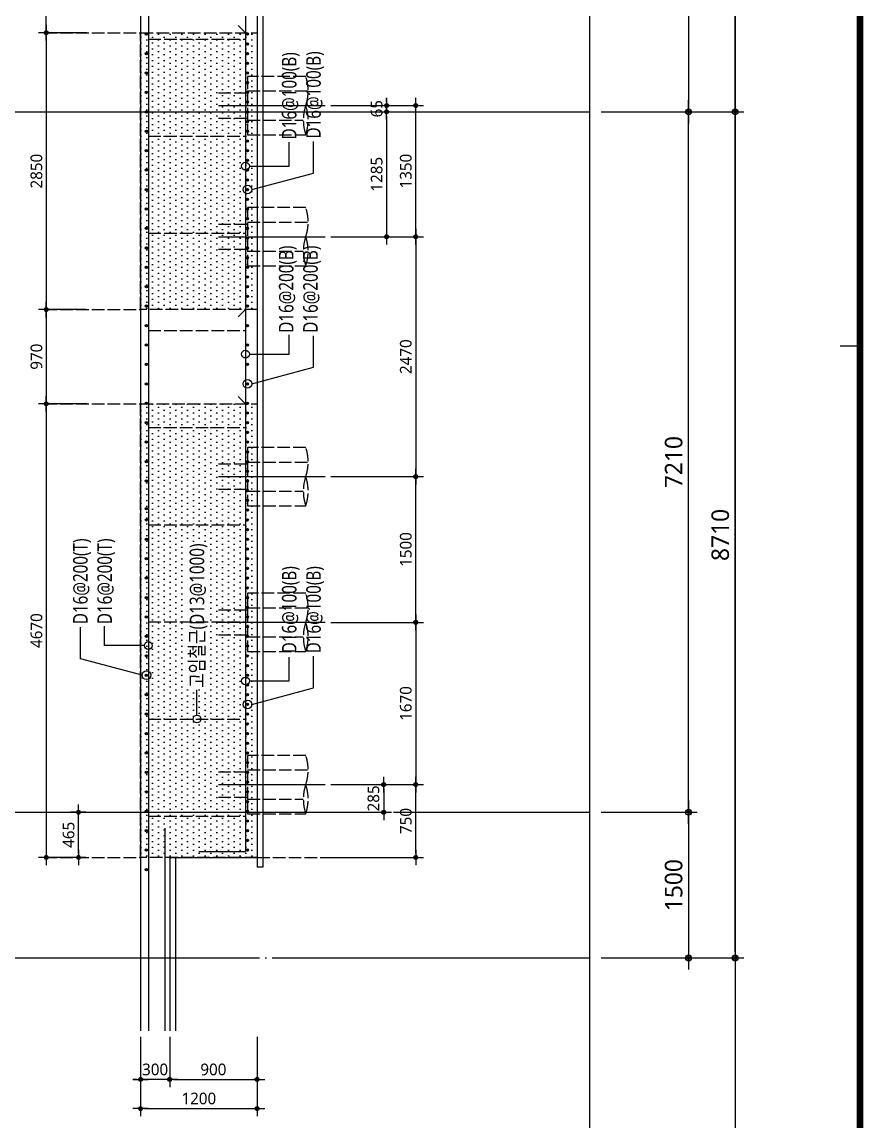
# Model space of a CAD drawing. Header units: millimetres. Extents: x 262481 to 2519995, y -394348 to 364571.
# Drawn here: x 524539 to 533159, y -78800 to -67477 of the extents above; entities that cross this region are included whole.
import ezdxf
from ezdxf.enums import TextEntityAlignment as Align
from ezdxf.xclip import XClip

# ---------------------------------------------------------------- set-up
doc = ezdxf.new("R2010")
doc.units = ezdxf.units.MM
doc.header["$LTSCALE"] = 65
doc.header["$XCLIPFRAME"] = 0
for name, pattern in [('CEN', [62, 60, -1, 0, -1]), ('HID', [2.5, 2, -0.5]), ('XS-기초$0$CEN', [62, 60, -1, 0, -1]), ('XS-기초$0$HID', [2.3, 1.5, -0.8])]:
    doc.linetypes.add(name, pattern=pattern)
doc.layers.get('Defpoints').update_dxf_attribs({"color": 145})
for name, color, linetype in [('BAR', 2, 'Continuous'), ('BAR1', 3, 'Continuous'), ('BARR', 1, 'Continuous'), ('CEN', 1, 'CEN'), ('DIM', 7, 'Continuous'), ('DOT', 3, 'Continuous'), ('FORM_고양장항A-1BL-S-성능$0$FORM', 7, 'Continuous'), ('LEADER', 7, 'Continuous'), ('PI', 4, 'HID'), ('T', 1, 'Continuous'), ('W1', 11, 'Continuous'), ('XS-기초$0$252', 252, 'Continuous'), ('XS-기초$0$CEN', 1, 'XS-기초$0$CEN'), ('XS-기초$0$WALL', 11, 'Continuous'), ('XS-기초$0$기초연단', 3, 'Continuous'), ('XS-기초$0$보강구간', 6, 'XS-기초$0$HID'), ('고임철근', 4, 'HID'), ('버림', 8, 'Continuous'), ('보강구간', 6, 'HID')]:
    doc.layers.add(name, color=color, linetype=linetype)
doc.layers.add('DEFPOINT', color=144, linetype='Continuous', plot=False)
doc.layers.add('FORM_고양장항A-1BL-S-성능$0$DEFPOINT', color=144, linetype='Continuous', plot=False)
doc.layers.add('TEXT', color=3, linetype='Continuous', lineweight=9)
doc.styles.add('맑은고딕', font='malgun.ttf')
doc.dimstyles.new('DIM_40', dxfattribs={"dimscale": 40, "dimtxt": 3, "dimasz": 1, "dimexe": 2, "dimexo": 1.5, "dimgap": 1, "dimtad": 1, "dimdec": 0, "dimzin": 0, "dimdsep": 46, "dimtxsty": '맑은고딕', "dimblk1": 'DIMDOT', "dimblk2": 'DIMDOT', "dimsah": 1, "dimcen": 0.09, "dimdle": 2, "dimclrd": 7, "dimclre": 7, "dimclrt": 6, "dimadec": 0, "dimazin": 0, "dimtfac": 1, "dimtdec": 0, "dimtix": 1, "dimtmove": 2, "dimatfit": 3, "dimldrblk": 'DIMDOT', "dimfxl": 0, "dimtolj": 1, "dimtzin": 0, "dimarcsym": 0})
doc.dimstyles.new('DIM_60', dxfattribs={"dimscale": 60, "dimtxt": 3, "dimasz": 1, "dimexe": 1.5, "dimexo": 2, "dimgap": 1, "dimtad": 1, "dimdec": 0, "dimzin": 0, "dimdsep": 46, "dimtxsty": '맑은고딕', "dimblk1": 'DIMDOT', "dimblk2": 'DIMDOT', "dimsah": 1, "dimcen": 0.09, "dimdle": 2, "dimclrd": 7, "dimclre": 7, "dimclrt": 3, "dimadec": 0, "dimazin": 0, "dimtfac": 1, "dimtdec": 0, "dimtix": 1, "dimtmove": 2, "dimatfit": 3, "dimldrblk": 'DIMDOT', "dimfxl": 0, "dimtolj": 1, "dimtzin": 0, "dimarcsym": 0})
pattern_1 = [(270, (235484.29, -302471.65), (60, -30), [0, -60])]

# ---------------------------------------------------------------- blocks, each defined once
blk = doc.blocks.new('XS-기초$0$A$C762E058C')
at = {"layer": 'XS-기초$0$252'}
h = blk.add_hatch(color=256, dxfattribs=at)
h.dxf.hatch_style = 1
h.paths.add_polyline_path([(93400, -71500), (92600, -71500), (92600, -72000), (93400, -72000)])
h.paths.add_polyline_path([(85300, -71500), (84500, -71500), (84500, -72000), (85300, -72000)])
h.paths.add_polyline_path([(93400, -63400), (92600, -63400), (92600, -63900), (93400, -63900)])
h.paths.add_polyline_path([(85300, -63400), (84500, -63400), (84500, -63900), (85300, -63900)])
h.paths.add_polyline_path([(93400, -55300), (92600, -55300), (92600, -55800), (93400, -55800)])
h.paths.add_polyline_path([(85300, -55300), (84500, -55300), (84500, -55800), (85300, -55800)])
h.paths.add_polyline_path([(93400, -47200), (92600, -47200), (92600, -47700), (93400, -47700)])
h.paths.add_polyline_path([(85300, -47200), (84500, -47200), (84500, -47700), (85300, -47700)])
h.paths.add_polyline_path([(93400, -39100), (92600, -39100), (92600, -39600), (93400, -39600)])
h.paths.add_polyline_path([(85300, -39100), (84500, -39100), (84500, -39600), (85300, -39600)])
h.paths.add_polyline_path([(73650, -71500), (72850, -71500), (72850, -72000), (73650, -72000)])
h.paths.add_polyline_path([(77850, -71500), (77050, -71500), (77050, -72000), (77850, -72000)])
h.paths.add_polyline_path([(68450, -71500), (67650, -71500), (67650, -72000), (68450, -72000)])
h.paths.add_polyline_path([(73650, -63400), (72850, -63400), (72850, -63900), (73650, -63900)])
h.paths.add_polyline_path([(77850, -63400), (77050, -63400), (77050, -63900), (77850, -63900)])
h.paths.add_polyline_path([(68450, -63400), (67650, -63400), (67650, -63900), (68450, -63900)])
h.paths.add_polyline_path([(73650, -55300), (72850, -55300), (72850, -55800), (73650, -55800)])
h.paths.add_polyline_path([(77850, -55300), (77050, -55300), (77050, -55800), (77850, -55800)])
h.paths.add_polyline_path([(68450, -55300), (67650, -55300), (67650, -55800), (68450, -55800)])
h.paths.add_polyline_path([(73650, -47200), (72850, -47200), (72850, -47700), (73650, -47700)])
h.paths.add_polyline_path([(77850, -47200), (77050, -47200), (77050, -47700), (77850, -47700)])
h.paths.add_polyline_path([(68450, -47200), (67650, -47200), (67650, -47700), (68450, -47700)])
h.paths.add_polyline_path([(73650, -39100), (72850, -39100), (72850, -39600), (73650, -39600)])
h.paths.add_polyline_path([(77850, -39100), (77050, -39100), (77050, -39600), (77850, -39600)])
h.paths.add_polyline_path([(68450, -39100), (67650, -39100), (67650, -39600), (68450, -39600)])
h.paths.add_polyline_path([(73650, -22900), (72850, -22900), (72850, -23400), (73650, -23400)])
h.paths.add_polyline_path([(73650, -31000), (72850, -31000), (72850, -31500), (73650, -31500)])
h.paths.add_polyline_path([(101500, -63400), (100700, -63400), (100700, -63900), (101500, -63900)])
h.paths.add_polyline_path([(101500, -41540), (100700, -41540), (100700, -42040), (101500, -42040)])
h.paths.add_polyline_path([(101500, -35500), (100700, -35500), (100700, -36000), (101500, -36000)])
h.paths.add_polyline_path([(101500, -29350), (100700, -29350), (100700, -29850), (101500, -29850)])
h.paths.add_polyline_path([(101500, -22900), (100700, -22900), (100700, -23400), (101500, -23400)])
h.paths.add_polyline_path([(68450, -22900), (67650, -22900), (67650, -23400), (68450, -23400)])
h.paths.add_polyline_path([(77850, -22900), (77050, -22900), (77050, -23400), (77850, -23400)])
h.paths.add_polyline_path([(85300, -22900), (84500, -22900), (84500, -23400), (85300, -23400)])
h.paths.add_polyline_path([(93400, -31000), (92600, -31000), (92600, -31500), (93400, -31500)])
h.paths.add_polyline_path([(77850, -31000), (77050, -31000), (77050, -31500), (77850, -31500)])
h.paths.add_polyline_path([(85300, -31000), (84500, -31000), (84500, -31500), (85300, -31500)])
h.paths.add_polyline_path([(93400, -22900), (92600, -22900), (92600, -23400), (93400, -23400)])
h.paths.add_polyline_path([(68450, -31000), (67650, -31000), (67650, -31500), (68450, -31500)])
h.paths.add_polyline_path([(101500, -47580), (100700, -47580), (100700, -48080), (101500, -48080)])
h.paths.add_polyline_path([(101500, -55300), (100700, -55300), (100700, -55800), (101500, -55800)])
h.paths.add_polyline_path([(101700, -72000), (101700, -71200), (101200, -71200), (101200, -72000)])
h.paths.add_polyline_path([(125700, -72000), (125700, -71200), (125200, -71200), (125200, -72000)])
h.paths.add_polyline_path([(117700, -72000), (117700, -71200), (117200, -71200), (117200, -72000)])
h.paths.add_polyline_path([(109700, -72000), (109700, -71200), (109200, -71200), (109200, -72000)])
h.paths.add_polyline_path([(136755, -71500), (135955, -71500), (135955, -72000), (136755, -72000)])
h.paths.add_polyline_path([(144555, -71500), (143755, -71500), (143755, -72000), (144555, -72000)])
h.paths.add_polyline_path([(133700, -72000), (133700, -71200), (133200, -71200), (133200, -72000)])
h = blk.add_hatch(color=256, dxfattribs=at)
h.dxf.hatch_style = 1
h.paths.add_polyline_path([(124805, -55785), (124805, -55985), (123925, -55985), (123925, -56285), (125305, -56285), (125305, -57445), (126255, -57445), (126255, -63825), (124900, -63825), (124900, -64125), (125200, -64125), (125200, -64625), (125700, -64625), (125700, -64125), (126255, -64125), (126255, -65410), (126505, -65410), (126505, -64125), (127860, -64125), (127860, -63825), (126505, -63825), (126505, -57445), (127455, -57445), (127455, -56285), (128835, -56285), (128835, -55985), (127155, -55985), (127155, -57145), (126380, -57145), (125605, -57145), (125605, -55985), (125605, -55785)])
h.paths.add_polyline_path([(106100, -55300), (105300, -55300), (105300, -55800), (106100, -55800)])
h.paths.add_polyline_path([(105600, -63900), (105800, -63900), (105800, -65410), (106100, -65410), (106100, -64125), (107400, -64125), (107400, -63825), (106100, -63825), (106100, -60730), (109280, -60730), (109280, -60480), (106100, -60480), (106100, -56285), (106915, -56285), (106915, -55985), (105800, -55985), (105800, -63100), (105600, -63100)])
h.paths.add_polyline_path([(133680, -63250), (133480, -63250), (133480, -55950), (133680, -55950), (133680, -55150), (133480, -55150), (133480, -54495), (133180, -54495), (133180, -55985), (132365, -55985), (132365, -56285), (133180, -56285), (133180, -60480), (130000, -60480), (130000, -60730), (133180, -60730), (133180, -63825), (131880, -63825), (131880, -64125), (133180, -64125), (133180, -65410), (133480, -65410), (133480, -64050), (133680, -64050)])
h.paths.add_polyline_path([(117700, -64625), (117700, -63825), (117200, -63825), (117200, -64625)], flags=17)
h.paths.add_polyline_path([(109700, -63825), (109200, -63825), (108910, -63825), (108910, -64125), (109200, -64125), (109200, -64625), (109700, -64625)])
h.paths.add_polyline_path([(124075, -54635), (124375, -54635), (124375, -46185), (117850, -46185), (117850, -45985), (117050, -45985), (117050, -46185), (116075, -46185), (116075, -46485), (116525, -46485), (116525, -49385), (116825, -49385), (116825, -46485), (121375, -46485), (121375, -49085), (117935, -49085), (117935, -49385), (121850, -49385), (121850, -49085), (121675, -49085), (121675, -46485), (124075, -46485), (124075, -49085), (123420, -49085), (123420, -49385), (124075, -49385), (124075, -51585), (123475, -51585), (123475, -51885), (124075, -51885), (124075, -54185), (119175, -54185), (119175, -51885), (119875, -51885), (119875, -51585), (118875, -51585), (118875, -54185), (116525, -54185), (116525, -54485), (124075, -54485)])
h.paths.add_polyline_path([(120965, -51885), (122285, -51885), (122285, -51585), (120965, -51585)], flags=17)
h.paths.add_polyline_path([(114725, -53185), (113725, -53185), (113725, -53885), (110505, -53885), (110505, -53185), (109505, -53185), (109505, -53885), (108085, -53885), (108085, -53185), (107085, -53185), (107085, -53885), (105800, -53885), (105800, -54185), (114725, -54185)])
h.paths.add_polyline_path([(113025, -65410), (112775, -65410), (112775, -64125), (111420, -64125), (111420, -63825), (112775, -63825), (112775, -57445), (111825, -57445), (111825, -56285), (110445, -56285), (110445, -55985), (112125, -55985), (112125, -57145), (112900, -57145), (113675, -57145), (113675, -55985), (115355, -55985), (115355, -56285), (113975, -56285), (113975, -57445), (113025, -57445), (113025, -63825), (114380, -63825), (114380, -64125), (113025, -64125)])
h.paths.add_polyline_path([(119765, -65410), (119515, -65410), (119515, -64125), (118400, -64125), (118400, -63825), (119515, -63825), (119515, -60730), (116520, -60730), (116520, -60480), (119515, -60480), (119515, -56285), (118885, -56285), (118885, -55985), (119640, -55985), (120395, -55985), (120395, -56285), (119765, -56285), (119765, -60480), (122760, -60480), (122760, -60730), (119765, -60730), (119765, -63825), (120880, -63825), (120880, -64125), (119765, -64125)])
h.paths.add_polyline_path([(122390, -64125), (122390, -63825), (122790, -63825), (122790, -64125)])
h.paths.add_polyline_path([(122510, -63125), (122760, -63125), (122760, -61590), (122510, -61590)], flags=17)
h.paths.add_polyline_path([(122510, -56985), (122760, -56985), (122760, -57815), (122510, -57815)], flags=17)
h.paths.add_polyline_path([(121905, -56285), (122705, -56285), (122705, -55985), (121905, -55985)])
h.paths.add_polyline_path([(130370, -64125), (130370, -63825), (129970, -63825), (129970, -64125)])
h.paths.add_polyline_path([(130250, -63125), (130000, -63125), (130000, -61590), (130250, -61590)])
h.paths.add_polyline_path([(130250, -56985), (130000, -56985), (130000, -57815), (130250, -57815)])
h.paths.add_polyline_path([(130855, -56285), (130055, -56285), (130055, -55985), (130855, -55985)], flags=17)
h.paths.add_polyline_path([(116890, -64125), (116890, -63825), (116490, -63825), (116490, -64125)])
h.paths.add_polyline_path([(116770, -63125), (116520, -63125), (116520, -61590), (116770, -61590)])
h.paths.add_polyline_path([(116770, -56985), (116520, -56985), (116520, -57815), (116770, -57815)])
h.paths.add_polyline_path([(117375, -56285), (116575, -56285), (116575, -55985), (117375, -55985)])
h.paths.add_polyline_path([(109030, -63125), (109280, -63125), (109280, -61590), (109030, -61590)], flags=17)
h.paths.add_polyline_path([(109030, -56985), (109280, -56985), (109280, -57815), (109030, -57815)], flags=17)
h.paths.add_polyline_path([(108425, -56285), (109225, -56285), (109225, -55985), (108425, -55985)])
h.paths.add_polyline_path([(125850, -47200), (125050, -47200), (125050, -47700), (125850, -47700)])
h.paths.add_polyline_path([(114725, -50300), (113725, -50300), (113725, -51300), (114725, -51300)])
h.paths.add_polyline_path([(110505, -50300), (109505, -50300), (109505, -51300), (110505, -51300)])
h.paths.add_polyline_path([(108085, -50300), (107085, -50300), (107085, -51300), (108085, -51300)])
h.paths.add_polyline_path([(110505, -45410), (109505, -45410), (109505, -44410), (110505, -44410)])
h.paths.add_polyline_path([(108085, -45410), (107085, -45410), (107085, -44410), (108085, -44410)])
h.paths.add_polyline_path([(110505, -48330), (109505, -48330), (109505, -47330), (110505, -47330), (110505, -47705), (113005, -47705), (113005, -46805), (114425, -46805), (114425, -45775), (114725, -45775), (114725, -47105), (113305, -47105), (113305, -47830), (113305, -48555), (114725, -48555), (114725, -49850), (114425, -49850), (114425, -48855), (113005, -48855), (113005, -47955), (110505, -47955)])
h.paths.add_polyline_path([(108085, -48330), (107085, -48330), (107085, -47955), (105800, -47955), (105800, -47705), (107085, -47705), (107085, -47330), (108085, -47330)])
h.paths.add_polyline_path([(113725, -44360), (113725, -44610), (113095, -44610), (113095, -44360)])
h.paths.add_polyline_path([(114425, -43755), (114425, -44555), (114725, -44555), (114725, -43755)])
h.paths.add_polyline_path([(133850, -47200), (133050, -47200), (133050, -47700), (133850, -47700)])
h.paths.add_polyline_path([(125850, -39100), (125050, -39100), (125050, -39600), (125850, -39600)])
h.paths.add_polyline_path([(117850, -39100), (117050, -39100), (117050, -39600), (117850, -39600)], flags=17)
h.paths.add_polyline_path([(117485, -34200), (117485, -34500), (118975, -34500), (118975, -36300), (116075, -36300), (116075, -36600), (119275, -36600), (119275, -29350), (105800, -29350), (105800, -29650), (107085, -29650), (107085, -30350), (108085, -30350), (108085, -29650), (109505, -29650), (109505, -30350), (110505, -30350), (110505, -29650), (114425, -29650), (114425, -30465), (114725, -30465), (114725, -29650), (116075, -29650), (116075, -35190), (116375, -35190), (116375, -29650), (118975, -29650), (118975, -34200)])
h.paths.add_polyline_path([(110505, -41290), (109505, -41290), (109505, -42290), (110505, -42290), (110505, -41915), (114425, -41915), (114425, -42545), (114725, -42545), (114725, -41790), (114725, -41035), (114425, -41035), (114425, -41665), (110505, -41665)])
h.paths.add_polyline_path([(108085, -41290), (107085, -41290), (107085, -41665), (105800, -41665), (105800, -41915), (107085, -41915), (107085, -42290), (108085, -42290)])
h.paths.add_polyline_path([(110505, -38170), (109505, -38170), (109505, -39170), (110505, -39170)])
h.paths.add_polyline_path([(108085, -38170), (107085, -38170), (107085, -39170), (108085, -39170)])
h.paths.add_polyline_path([(110505, -36250), (109505, -36250), (109505, -35250), (110505, -35250), (110505, -35625), (113005, -35625), (113005, -34725), (114425, -34725), (114425, -33695), (114725, -33695), (114725, -35025), (113305, -35025), (113305, -35750), (113305, -36475), (114725, -36475), (114725, -37805), (114425, -37805), (114425, -36775), (113005, -36775), (113005, -35875), (110505, -35875)])
h.paths.add_polyline_path([(108085, -36250), (107085, -36250), (107085, -35875), (105800, -35875), (105800, -35625), (107085, -35625), (107085, -35250), (108085, -35250)])
h.paths.add_polyline_path([(110505, -33330), (109505, -33330), (109505, -32330), (110505, -32330)], flags=17)
h.paths.add_polyline_path([(108085, -33330), (107085, -33330), (107085, -32330), (108085, -32330)], flags=17)
h.paths.add_polyline_path([(113725, -39220), (113725, -38970), (113095, -38970), (113095, -39220)])
h.paths.add_polyline_path([(114425, -39825), (114425, -39025), (114725, -39025), (114725, -39825)])
h.paths.add_polyline_path([(113725, -32280), (113725, -32530), (113095, -32530), (113095, -32280)], flags=17)
h.paths.add_polyline_path([(114425, -31675), (114425, -32475), (114725, -32475), (114725, -31675)], flags=17)
edge = h.paths.add_edge_path()
edge.add_line((121375, -49385), (121850, -49385))
edge.add_line((116075, -34200), (116075, -34500))
blk = doc.blocks.new('XS-기초')
at = {"layer": 'XS-기초$0$CEN'}
for p, q in [((224470, 142315), (224470, 132890)), ((231210, 142315), (231210, 132890)), ((231210, 142315), (231210, 132890))]:
    blk.add_line(p, q, dxfattribs=at)
at = {"layer": 'XS-기초$0$WALL'}
for p, q in [((224110, 142315), (224110, 135200)), ((224410, 142015), (224410, 137820))]:
    blk.add_line(p, q, dxfattribs=at)
at = {"layer": 'XS-기초$0$기초연단', "linetype": 'XS-기초$0$HID'}
blk.add_line((222760, 142865), (222760, 132140), dxfattribs=at)
at = {"layer": 'XS-기초$0$보강구간'}
blk.add_lwpolyline([(225760, 132140), (222760, 132140), (222760, 142865), (225760, 142865)], close=True, dxfattribs=at)
at = {"layer": 'XS-기초$0$252'}
blk.add_blockref('XS-기초$0$A$C762E058C', (118310, 198300), dxfattribs=at)
blk = doc.blocks.new('DIMDOT')
at = {"layer": 'DIM', "linetype": 'Continuous'}
blk.add_line((-2, 0), (2, 0), dxfattribs=at)
for radius in [0.5, 0.25]:
    blk.add_circle((0, 0), radius, dxfattribs=at)
blk = doc.blocks.new('*D531')
at = {"layer": 'Defpoints', "color": 0, "linetype": 'Continuous', "transparency": 16777216}
for p in [(530384, -68402), (531884, -68402), (530384, -77112)]:
    blk.add_point(p, dxfattribs=at)
at = {"layer": 'DIM', "color": 7, "linetype": 'Continuous', "lineweight": -2, "transparency": 16777216}
for p, q in [((530504, -68402), (531974, -68402)), ((531884, -77052), (531884, -68462)), ((530504, -77112), (531974, -77112))]:
    blk.add_line(p, q, dxfattribs=at)
at = {"layer": 'DIM', "color": 7, "linetype": 'Continuous', "lineweight": -2, "transparency": 16777216, "xscale": 60, "yscale": 60, "zscale": 60}
for p, rotation in [((531884, -68402), 90), ((531884, -77112), 270)]:
    blk.add_blockref('DIMDOT', p, dxfattribs=dict(at, rotation=rotation))
at = {"layer": 'DIM', "color": 3, "linetype": 'Continuous', "transparency": 16777216, "insert": (531731, -72757), "char_height": 180, "attachment_point": 5, "rotation": 90, "style": '맑은고딕'}
blk.add_mtext('\\A1;8710', dxfattribs=at)
blk = doc.blocks.new('*D532')
at = {"layer": 'Defpoints', "color": 0, "linetype": 'Continuous', "transparency": 16777216}
for p in [(530384, -68402), (531404, -68402), (530384, -75612)]:
    blk.add_point(p, dxfattribs=at)
at = {"layer": 'DIM', "color": 7, "linetype": 'Continuous', "lineweight": -2, "transparency": 16777216}
for p, q in [((530504, -68402), (531494, -68402)), ((531404, -75552), (531404, -68462)), ((530504, -75612), (531494, -75612))]:
    blk.add_line(p, q, dxfattribs=at)
at = {"layer": 'DIM', "color": 7, "linetype": 'Continuous', "lineweight": -2, "transparency": 16777216, "xscale": 60, "yscale": 60, "zscale": 60}
for p, rotation in [((531404, -68402), 90), ((531404, -75612), 270)]:
    blk.add_blockref('DIMDOT', p, dxfattribs=dict(at, rotation=rotation))
at = {"layer": 'DIM', "color": 3, "linetype": 'Continuous', "transparency": 16777216, "insert": (531251, -72007), "char_height": 180, "attachment_point": 5, "rotation": 90, "style": '맑은고딕'}
blk.add_mtext('\\A1;7210', dxfattribs=at)
blk = doc.blocks.new('*D533')
at = {"layer": 'Defpoints', "color": 0, "linetype": 'Continuous', "transparency": 16777216}
for p in [(530384, -75612), (530384, -77112), (531404, -77112)]:
    blk.add_point(p, dxfattribs=at)
at = {"layer": 'DIM', "color": 7, "linetype": 'Continuous', "lineweight": -2, "transparency": 16777216}
for p, q in [((530504, -75612), (531494, -75612)), ((531404, -75672), (531404, -77052)), ((530504, -77112), (531494, -77112))]:
    blk.add_line(p, q, dxfattribs=at)
at = {"layer": 'DIM', "color": 7, "linetype": 'Continuous', "lineweight": -2, "transparency": 16777216, "xscale": 60, "yscale": 60, "zscale": 60}
for p, rotation in [((531404, -75612), 90), ((531404, -77112), 270)]:
    blk.add_blockref('DIMDOT', p, dxfattribs=dict(at, rotation=rotation))
at = {"layer": 'DIM', "color": 3, "linetype": 'Continuous', "transparency": 16777216, "insert": (531251, -76362), "char_height": 180, "attachment_point": 5, "rotation": 90, "style": '맑은고딕'}
blk.add_mtext('\\A1;1500', dxfattribs=at)
blk = doc.blocks.new('*D587')
at = {"layer": 'Defpoints', "color": 0, "linetype": 'Continuous', "transparency": 16777216}
for p in [(530384, -58687), (531884, -58687), (530384, -68402)]:
    blk.add_point(p, dxfattribs=at)
at = {"layer": 'DIM', "color": 7, "linetype": 'Continuous', "lineweight": -2, "transparency": 16777216}
for p, q in [((530504, -58687), (531974, -58687)), ((531884, -68342), (531884, -58747)), ((530504, -68402), (531974, -68402))]:
    blk.add_line(p, q, dxfattribs=at)
at = {"layer": 'DIM', "color": 7, "linetype": 'Continuous', "lineweight": -2, "transparency": 16777216, "xscale": 60, "yscale": 60, "zscale": 60}
for p, rotation in [((531884, -58687), 90), ((531884, -68402), 270)]:
    blk.add_blockref('DIMDOT', p, dxfattribs=dict(at, rotation=rotation))
at = {"layer": 'DIM', "color": 3, "linetype": 'Continuous', "transparency": 16777216, "insert": (531731, -63544), "char_height": 180, "attachment_point": 5, "rotation": 90, "style": '맑은고딕'}
blk.add_mtext('\\A1;9715', dxfattribs=at)
blk = doc.blocks.new('*D598')
at = {"layer": 'Defpoints', "color": 0, "linetype": 'Continuous', "transparency": 16777216}
for p in [(530384, -63887), (530384, -68402), (531404, -68402)]:
    blk.add_point(p, dxfattribs=at)
at = {"layer": 'DIM', "color": 7, "linetype": 'Continuous', "lineweight": -2, "transparency": 16777216}
for p, q in [((530504, -63887), (531494, -63887)), ((531404, -63947), (531404, -68342)), ((530504, -68402), (531494, -68402))]:
    blk.add_line(p, q, dxfattribs=at)
at = {"layer": 'DIM', "color": 7, "linetype": 'Continuous', "lineweight": -2, "transparency": 16777216, "xscale": 60, "yscale": 60, "zscale": 60}
for p, rotation in [((531404, -63887), 90), ((531404, -68402), 270)]:
    blk.add_blockref('DIMDOT', p, dxfattribs=dict(at, rotation=rotation))
at = {"layer": 'DIM', "color": 3, "linetype": 'Continuous', "transparency": 16777216, "insert": (531251, -66144), "char_height": 180, "attachment_point": 5, "rotation": 90, "style": '맑은고딕'}
blk.add_mtext('\\A1;4515', dxfattribs=at)
blk = doc.blocks.new('*D605')
at = {"layer": 'Defpoints', "color": 0, "linetype": 'Continuous', "transparency": 16777216}
for p in [(525760, -77862), (526960, -77862), (526960, -78662)]:
    blk.add_point(p, dxfattribs=at)
at = {"layer": 'DIM', "color": 7, "linetype": 'Continuous', "lineweight": -2, "transparency": 16777216}
for p, q in [((525760, -77922), (525760, -78742)), ((526960, -77922), (526960, -78742)), ((525800, -78662), (526920, -78662))]:
    blk.add_line(p, q, dxfattribs=at)
at = {"layer": 'DIM', "color": 7, "linetype": 'Continuous', "lineweight": -2, "transparency": 16777216, "xscale": 40, "yscale": 40, "zscale": 40, "rotation": 180}
blk.add_blockref('DIMDOT', (525760, -78662), dxfattribs=at)
at = {"layer": 'DIM', "color": 7, "linetype": 'Continuous', "lineweight": -2, "transparency": 16777216, "xscale": 40, "yscale": 40, "zscale": 40}
blk.add_blockref('DIMDOT', (526960, -78662), dxfattribs=at)
at = {"layer": 'DIM', "color": 6, "linetype": 'Continuous', "transparency": 16777216, "insert": (526360, -78559), "char_height": 120, "attachment_point": 5, "style": '맑은고딕'}
blk.add_mtext('\\A1;1200', dxfattribs=at)
blk = doc.blocks.new('*D606')
at = {"layer": 'Defpoints', "color": 0, "linetype": 'Continuous', "transparency": 16777216}
for p in [(526060, -77862), (526960, -77862), (526960, -78362)]:
    blk.add_point(p, dxfattribs=at)
at = {"layer": 'DIM', "color": 7, "linetype": 'Continuous', "lineweight": -2, "transparency": 16777216}
for p, q in [((526060, -77922), (526060, -78442)), ((526960, -77922), (526960, -78442)), ((526100, -78362), (526920, -78362))]:
    blk.add_line(p, q, dxfattribs=at)
at = {"layer": 'DIM', "color": 7, "linetype": 'Continuous', "lineweight": -2, "transparency": 16777216, "xscale": 40, "yscale": 40, "zscale": 40, "rotation": 180}
blk.add_blockref('DIMDOT', (526060, -78362), dxfattribs=at)
at = {"layer": 'DIM', "color": 7, "linetype": 'Continuous', "lineweight": -2, "transparency": 16777216, "xscale": 40, "yscale": 40, "zscale": 40}
blk.add_blockref('DIMDOT', (526960, -78362), dxfattribs=at)
at = {"layer": 'DIM', "color": 6, "linetype": 'Continuous', "transparency": 16777216, "insert": (526510, -78260), "char_height": 120, "attachment_point": 5, "style": '맑은고딕'}
blk.add_mtext('\\A1;900', dxfattribs=at)
blk = doc.blocks.new('*D607')
at = {"layer": 'Defpoints', "color": 0, "linetype": 'Continuous', "transparency": 16777216}
for p in [(525760, -77862), (526060, -77862), (525760, -78362)]:
    blk.add_point(p, dxfattribs=at)
at = {"layer": 'DIM', "color": 7, "linetype": 'Continuous', "lineweight": -2, "transparency": 16777216}
for p, q in [((525760, -77922), (525760, -78442)), ((526060, -77922), (526060, -78442)), ((525720, -78362), (525680, -78362)), ((526060, -78362), (525760, -78362)), ((526100, -78362), (526140, -78362))]:
    blk.add_line(p, q, dxfattribs=at)
at = {"layer": 'DIM', "color": 7, "linetype": 'Continuous', "lineweight": -2, "transparency": 16777216, "xscale": 40, "yscale": 40, "zscale": 40}
blk.add_blockref('DIMDOT', (525760, -78362), dxfattribs=at)
at = {"layer": 'DIM', "color": 7, "linetype": 'Continuous', "lineweight": -2, "transparency": 16777216, "xscale": 40, "yscale": 40, "zscale": 40, "rotation": 180}
blk.add_blockref('DIMDOT', (526060, -78362), dxfattribs=at)
at = {"layer": 'DIM', "color": 6, "linetype": 'Continuous', "transparency": 16777216, "insert": (525910, -78260), "char_height": 120, "attachment_point": 5, "style": '맑은고딕'}
blk.add_mtext('\\A1;300', dxfattribs=at)
blk = doc.blocks.new('p')
at = {"layer": 'PI'}
for p, q in [((-130, 300), (-130, 0)), ((130, 300), (130, 0)), ((300, 0), (-300, 0)), ((-300, 0), (-300, -600)), ((-150, 0), (-150, -575)), ((150, 0), (150, -625)), ((300, -600), (300, 0))]:
    blk.add_line(p, q, dxfattribs=at)
at = {"layer": 'PI', "color": 6, "linetype": 'Continuous'}
blk.add_line((0, 300, 0), (0, -800, 0), dxfattribs=at)
at = {"layer": 'PI'}
for centre, start, end in [((-150, -1037), 71.0754, 108.9246), ((-150, -163), 251.0754, 288.9246), ((150, -163), 251.0754, 288.9246)]:
    blk.add_arc(centre, 462, start, end, dxfattribs=at)
blk = doc.blocks.new('*D963')
at = {"layer": 'Defpoints', "color": 0, "linetype": 'Continuous', "transparency": 16777216}
for p in [(527661, -73657), (527661, -75327), (528594, -75327)]:
    blk.add_point(p, dxfattribs=at)
at = {"layer": 'DIM', "color": 7, "linetype": 'Continuous', "lineweight": -2, "transparency": 16777216}
for p, q in [((527721, -73657), (528674, -73657)), ((528594, -73697), (528594, -75287)), ((527721, -75327), (528674, -75327))]:
    blk.add_line(p, q, dxfattribs=at)
at = {"layer": 'DIM', "color": 7, "linetype": 'Continuous', "lineweight": -2, "transparency": 16777216, "xscale": 40, "yscale": 40, "zscale": 40}
for p, rotation in [((528594, -73657), 90), ((528594, -75327), 270)]:
    blk.add_blockref('DIMDOT', p, dxfattribs=dict(at, rotation=rotation))
at = {"layer": 'DIM', "color": 6, "linetype": 'Continuous', "transparency": 16777216, "insert": (528492, -74492), "char_height": 120, "attachment_point": 5, "rotation": 90, "style": '맑은고딕'}
blk.add_mtext('\\A1;1670', dxfattribs=at)
blk = doc.blocks.new('*D964')
at = {"layer": 'Defpoints', "color": 0, "linetype": 'Continuous', "transparency": 16777216}
for p in [(527661, -75327), (528594, -75327), (527661, -76077)]:
    blk.add_point(p, dxfattribs=at)
at = {"layer": 'DIM', "color": 7, "linetype": 'Continuous', "lineweight": -2, "transparency": 16777216}
for p, q in [((527721, -75327), (528674, -75327)), ((528594, -76037), (528594, -75367)), ((527721, -76077), (528674, -76077))]:
    blk.add_line(p, q, dxfattribs=at)
at = {"layer": 'DIM', "color": 7, "linetype": 'Continuous', "lineweight": -2, "transparency": 16777216, "xscale": 40, "yscale": 40, "zscale": 40}
for p, rotation in [((528594, -75327), 90), ((528594, -76077), 270)]:
    blk.add_blockref('DIMDOT', p, dxfattribs=dict(at, rotation=rotation))
at = {"layer": 'DIM', "color": 6, "linetype": 'Continuous', "transparency": 16777216, "insert": (528492, -75702), "char_height": 120, "attachment_point": 5, "rotation": 90, "style": '맑은고딕'}
blk.add_mtext('\\A1;750', dxfattribs=at)
blk = doc.blocks.new('*D965')
at = {"layer": 'Defpoints', "color": 0, "linetype": 'Continuous', "transparency": 16777216}
for p in [(527661, -72157), (528594, -72157), (527661, -73657)]:
    blk.add_point(p, dxfattribs=at)
at = {"layer": 'DIM', "color": 7, "linetype": 'Continuous', "lineweight": -2, "transparency": 16777216}
for p, q in [((527721, -72157), (528674, -72157)), ((528594, -73617), (528594, -72197)), ((527721, -73657), (528674, -73657))]:
    blk.add_line(p, q, dxfattribs=at)
at = {"layer": 'DIM', "color": 7, "linetype": 'Continuous', "lineweight": -2, "transparency": 16777216, "xscale": 40, "yscale": 40, "zscale": 40}
for p, rotation in [((528594, -72157), 90), ((528594, -73657), 270)]:
    blk.add_blockref('DIMDOT', p, dxfattribs=dict(at, rotation=rotation))
at = {"layer": 'DIM', "color": 6, "linetype": 'Continuous', "transparency": 16777216, "insert": (528492, -72907), "char_height": 120, "attachment_point": 5, "rotation": 90, "style": '맑은고딕'}
blk.add_mtext('\\A1;1500', dxfattribs=at)
blk = doc.blocks.new('*D966')
at = {"layer": 'Defpoints', "color": 0, "linetype": 'Continuous', "transparency": 16777216}
for p in [(527661, -69687), (527661, -72157), (528594, -72157)]:
    blk.add_point(p, dxfattribs=at)
at = {"layer": 'DIM', "color": 7, "linetype": 'Continuous', "lineweight": -2, "transparency": 16777216}
for p, q in [((527721, -69687), (528674, -69687)), ((528594, -69727), (528594, -72117)), ((527721, -72157), (528674, -72157))]:
    blk.add_line(p, q, dxfattribs=at)
at = {"layer": 'DIM', "color": 7, "linetype": 'Continuous', "lineweight": -2, "transparency": 16777216, "xscale": 40, "yscale": 40, "zscale": 40}
for p, rotation in [((528594, -69687), 90), ((528594, -72157), 270)]:
    blk.add_blockref('DIMDOT', p, dxfattribs=dict(at, rotation=rotation))
at = {"layer": 'DIM', "color": 6, "linetype": 'Continuous', "transparency": 16777216, "insert": (528492, -70922), "char_height": 120, "attachment_point": 5, "rotation": 90, "style": '맑은고딕'}
blk.add_mtext('\\A1;2470', dxfattribs=at)
blk = doc.blocks.new('*D967')
at = {"layer": 'Defpoints', "color": 0, "linetype": 'Continuous', "transparency": 16777216}
for p in [(527661, -68337), (528594, -68337), (527661, -69687)]:
    blk.add_point(p, dxfattribs=at)
at = {"layer": 'DIM', "color": 7, "linetype": 'Continuous', "lineweight": -2, "transparency": 16777216}
for p, q in [((527721, -68337), (528674, -68337)), ((528594, -69647), (528594, -68377)), ((527721, -69687), (528674, -69687))]:
    blk.add_line(p, q, dxfattribs=at)
at = {"layer": 'DIM', "color": 7, "linetype": 'Continuous', "lineweight": -2, "transparency": 16777216, "xscale": 40, "yscale": 40, "zscale": 40}
for p, rotation in [((528594, -68337), 90), ((528594, -69687), 270)]:
    blk.add_blockref('DIMDOT', p, dxfattribs=dict(at, rotation=rotation))
at = {"layer": 'DIM', "color": 6, "linetype": 'Continuous', "transparency": 16777216, "insert": (528492, -69012), "char_height": 120, "attachment_point": 5, "rotation": 90, "style": '맑은고딕'}
blk.add_mtext('\\A1;1350', dxfattribs=at)
blk = doc.blocks.new('*D968')
at = {"layer": 'Defpoints', "color": 0, "linetype": 'Continuous', "transparency": 16777216}
for p in [(527661, -68402), (527661, -69687), (528294, -69687)]:
    blk.add_point(p, dxfattribs=at)
at = {"layer": 'DIM', "color": 7, "linetype": 'Continuous', "lineweight": -2, "transparency": 16777216}
for p, q in [((527721, -68402), (528374, -68402)), ((528294, -68442), (528294, -69647)), ((527721, -69687), (528374, -69687))]:
    blk.add_line(p, q, dxfattribs=at)
at = {"layer": 'DIM', "color": 7, "linetype": 'Continuous', "lineweight": -2, "transparency": 16777216, "xscale": 40, "yscale": 40, "zscale": 40}
for p, rotation in [((528294, -68402), 90), ((528294, -69687), 270)]:
    blk.add_blockref('DIMDOT', p, dxfattribs=dict(at, rotation=rotation))
at = {"layer": 'DIM', "color": 6, "linetype": 'Continuous', "transparency": 16777216, "insert": (528192, -69044), "char_height": 120, "attachment_point": 5, "rotation": 90, "style": '맑은고딕'}
blk.add_mtext('\\A1;1285', dxfattribs=at)
blk = doc.blocks.new('*D969')
at = {"layer": 'Defpoints', "color": 0, "linetype": 'Continuous', "transparency": 16777216}
for p in [(527661, -68337), (528294, -68337), (527661, -68402)]:
    blk.add_point(p, dxfattribs=at)
at = {"layer": 'DIM', "color": 7, "linetype": 'Continuous', "lineweight": -2, "transparency": 16777216}
for p, q in [((528294, -68297), (528294, -68257)), ((527721, -68337), (528374, -68337)), ((528294, -68402), (528294, -68337)), ((527721, -68402), (528374, -68402)), ((528294, -68442), (528294, -68482))]:
    blk.add_line(p, q, dxfattribs=at)
at = {"layer": 'DIM', "color": 7, "linetype": 'Continuous', "lineweight": -2, "transparency": 16777216, "xscale": 40, "yscale": 40, "zscale": 40}
for p, rotation in [((528294, -68337), 270), ((528294, -68402), 90)]:
    blk.add_blockref('DIMDOT', p, dxfattribs=dict(at, rotation=rotation))
at = {"layer": 'DIM', "color": 6, "linetype": 'Continuous', "transparency": 16777216, "insert": (528192, -68369), "char_height": 120, "attachment_point": 5, "rotation": 90, "style": '맑은고딕'}
blk.add_mtext('\\A1;65', dxfattribs=at)
blk = doc.blocks.new('BAR')
at = {"layer": 'BARR'}
h = blk.add_hatch(color=256, dxfattribs=at)
edge = h.paths.add_edge_path()
edge.add_arc((0, 0), 15, 0, 360)
blk.add_circle((0, 0), 15, dxfattribs=at)
blk = doc.blocks.new('*D980')
at = {"layer": 'Defpoints', "color": 0, "linetype": 'Continuous', "transparency": 16777216}
for p in [(525255, -70437), (524789, -71407), (525266, -71407)]:
    blk.add_point(p, dxfattribs=at)
at = {"layer": 'DIM', "color": 7, "linetype": 'Continuous', "lineweight": -2, "transparency": 16777216}
for p, q in [((525195, -70437), (524709, -70437)), ((524789, -70477), (524789, -71367)), ((525206, -71407), (524709, -71407))]:
    blk.add_line(p, q, dxfattribs=at)
at = {"layer": 'DIM', "color": 7, "linetype": 'Continuous', "lineweight": -2, "transparency": 16777216, "xscale": 40, "yscale": 40, "zscale": 40}
for p, rotation in [((524789, -70437), 90), ((524789, -71407), 270)]:
    blk.add_blockref('DIMDOT', p, dxfattribs=dict(at, rotation=rotation))
at = {"layer": 'DIM', "color": 6, "linetype": 'Continuous', "transparency": 16777216, "insert": (524688, -70922), "char_height": 120, "attachment_point": 5, "rotation": 90, "style": '맑은고딕'}
blk.add_mtext('\\A1;970', dxfattribs=at)
blk = doc.blocks.new('*D981')
at = {"layer": 'Defpoints', "color": 0, "linetype": 'Continuous', "transparency": 16777216}
for p in [(525266, -71407), (524789, -76077), (525255, -76077)]:
    blk.add_point(p, dxfattribs=at)
at = {"layer": 'DIM', "color": 7, "linetype": 'Continuous', "lineweight": -2, "transparency": 16777216}
for p, q in [((525206, -71407), (524709, -71407)), ((524789, -71447), (524789, -76037)), ((525195, -76077), (524709, -76077))]:
    blk.add_line(p, q, dxfattribs=at)
at = {"layer": 'DIM', "color": 7, "linetype": 'Continuous', "lineweight": -2, "transparency": 16777216, "xscale": 40, "yscale": 40, "zscale": 40}
for p, rotation in [((524789, -71407), 90), ((524789, -76077), 270)]:
    blk.add_blockref('DIMDOT', p, dxfattribs=dict(at, rotation=rotation))
at = {"layer": 'DIM', "color": 6, "linetype": 'Continuous', "transparency": 16777216, "insert": (524688, -73742), "char_height": 120, "attachment_point": 5, "rotation": 90, "style": '맑은고딕'}
blk.add_mtext('\\A1;4670', dxfattribs=at)
blk = doc.blocks.new('*D984')
at = {"layer": 'Defpoints', "color": 0, "linetype": 'Continuous', "transparency": 16777216}
for p in [(525266, -67587), (524789, -70437), (525255, -70437)]:
    blk.add_point(p, dxfattribs=at)
at = {"layer": 'DIM', "color": 7, "linetype": 'Continuous', "lineweight": -2, "transparency": 16777216}
for p, q in [((525206, -67587), (524709, -67587)), ((524789, -67627), (524789, -70397)), ((525195, -70437), (524709, -70437))]:
    blk.add_line(p, q, dxfattribs=at)
at = {"layer": 'DIM', "color": 7, "linetype": 'Continuous', "lineweight": -2, "transparency": 16777216, "xscale": 40, "yscale": 40, "zscale": 40}
for p, rotation in [((524789, -67587), 90), ((524789, -70437), 270)]:
    blk.add_blockref('DIMDOT', p, dxfattribs=dict(at, rotation=rotation))
at = {"layer": 'DIM', "color": 6, "linetype": 'Continuous', "transparency": 16777216, "insert": (524688, -69012), "char_height": 120, "attachment_point": 5, "rotation": 90, "style": '맑은고딕'}
blk.add_mtext('\\A1;2850', dxfattribs=at)
blk = doc.blocks.new('*D985')
at = {"layer": 'Defpoints', "color": 0, "linetype": 'Continuous', "transparency": 16777216}
for p in [(524789, -63887), (525266, -63887), (525266, -67587)]:
    blk.add_point(p, dxfattribs=at)
at = {"layer": 'DIM', "color": 7, "linetype": 'Continuous', "lineweight": -2, "transparency": 16777216}
for p, q in [((525206, -63887), (524709, -63887)), ((524789, -67547), (524789, -63927)), ((525206, -67587), (524709, -67587))]:
    blk.add_line(p, q, dxfattribs=at)
at = {"layer": 'DIM', "color": 7, "linetype": 'Continuous', "lineweight": -2, "transparency": 16777216, "xscale": 40, "yscale": 40, "zscale": 40}
for p, rotation in [((524789, -63887), 90), ((524789, -67587), 270)]:
    blk.add_blockref('DIMDOT', p, dxfattribs=dict(at, rotation=rotation))
at = {"layer": 'DIM', "color": 6, "linetype": 'Continuous', "transparency": 16777216, "insert": (524688, -65737), "char_height": 120, "attachment_point": 5, "rotation": 90, "style": '맑은고딕'}
blk.add_mtext('\\A1;3700', dxfattribs=at)
blk = doc.blocks.new('*D986')
at = {"layer": 'Defpoints', "color": 0, "linetype": 'Continuous', "transparency": 16777216}
for p in [(527661, -75327), (527661, -75612), (528264, -75612)]:
    blk.add_point(p, dxfattribs=at)
at = {"layer": 'DIM', "color": 7, "linetype": 'Continuous', "lineweight": -2, "transparency": 16777216}
for p, q in [((527721, -75327), (528344, -75327)), ((528264, -75367), (528264, -75572)), ((527721, -75612), (528344, -75612))]:
    blk.add_line(p, q, dxfattribs=at)
at = {"layer": 'DIM', "color": 7, "linetype": 'Continuous', "lineweight": -2, "transparency": 16777216, "xscale": 40, "yscale": 40, "zscale": 40}
for p, rotation in [((528264, -75327), 90), ((528264, -75612), 270)]:
    blk.add_blockref('DIMDOT', p, dxfattribs=dict(at, rotation=rotation))
at = {"layer": 'DIM', "color": 6, "linetype": 'Continuous', "transparency": 16777216, "insert": (528159, -75469), "char_height": 120, "attachment_point": 5, "rotation": 90, "style": '맑은고딕'}
blk.add_mtext('\\A1;285', dxfattribs=at)
blk = doc.blocks.new('*D987')
at = {"layer": 'Defpoints', "color": 0, "linetype": 'Continuous', "transparency": 16777216}
for p in [(525121, -75612), (525255, -75612), (525255, -76077)]:
    blk.add_point(p, dxfattribs=at)
at = {"layer": 'DIM', "color": 7, "linetype": 'Continuous', "lineweight": -2, "transparency": 16777216}
for p, q in [((525195, -75612), (525041, -75612)), ((525121, -76037), (525121, -75652)), ((525195, -76077), (525041, -76077))]:
    blk.add_line(p, q, dxfattribs=at)
at = {"layer": 'DIM', "color": 7, "linetype": 'Continuous', "lineweight": -2, "transparency": 16777216, "xscale": 40, "yscale": 40, "zscale": 40}
for p, rotation in [((525121, -75612), 90), ((525121, -76077), 270)]:
    blk.add_blockref('DIMDOT', p, dxfattribs=dict(at, rotation=rotation))
at = {"layer": 'DIM', "color": 6, "linetype": 'Continuous', "transparency": 16777216, "insert": (525019, -75844), "char_height": 120, "attachment_point": 5, "rotation": 90, "style": '맑은고딕'}
blk.add_mtext('\\A1;465', dxfattribs=at)
blk = doc.blocks.new('FORM_고양장항A-1BL-S-성능')
at = {"layer": 'FORM_고양장항A-1BL-S-성능$0$DEFPOINT', "color": 1}
blk.add_line((753, 297), (756, 297), dxfattribs=at)
at = {"layer": 'FORM_고양장항A-1BL-S-성능$0$FORM', "const_width": 1}
blk.add_lwpolyline([(25.5, 572.5), (25.5, 21.5), (756.5, 21.5), (756.5, 572.5)], close=True, dxfattribs=at)
at = {"layer": 'FORM_고양장항A-1BL-S-성능$0$FORM'}
blk.add_lwpolyline([(26, 572), (26, 22), (756, 22), (756, 572)], close=True, dxfattribs=at)

msp = doc.modelspace()

# ---------------------------------------------------------------- hatches: boundary and pattern name
at = {"layer": 'DOT'}
h = msp.add_hatch(dxfattribs=at)
h.set_pattern_fill('DOTS', color=256, scale=60, angle=-90, style=0)
h.set_pattern_definition(pattern_1)
h.paths.add_polyline_path([(526960.5, -70436.6), (525760.5, -70436.6), (525760.5, -67586.6), (526960.5, -67586.6)])
h = msp.add_hatch(dxfattribs=at)
h.set_pattern_fill('DOTS', color=256, scale=60, angle=-90, style=0)
h.set_pattern_definition(pattern_1)
h.paths.add_polyline_path([(526960.5, -76076.6), (525760.5, -76076.6), (525760.5, -71406.6), (526960.5, -71406.6)])

# ---------------------------------------------------------------- linework, layer by layer
at = {"layer": 'BAR1'}
for p, q in [((525840.5, -63786.6), (525840.5, -77861.6)), ((526840.5, -63786.6), (526840.5, -76016.6)), ((526840.5, -67586.6), (526764.5, -67512)), ((526840.5, -70436.6), (526764.5, -70511.3)), ((526840.5, -71406.6), (526764.5, -71332)), ((526010.5, -75775.6), (526010.5, -77861.6)), ((526360.5, -76016.6), (526840.5, -76016.6))]:
    msp.add_line(p, q, dxfattribs=at)
at = {"layer": 'CEN'}
for p, q in [((520304.3, -68401.6), (530384.3, -68401.6)), ((520304.3, -75611.6), (530384.3, -75611.6)), ((523084.3, -77111.6), (530384.3, -77111.6))]:
    msp.add_line(p, q, dxfattribs=at)
at = {"layer": 'DEFPOINT'}
for points in [[(490344.3, -54986.6), (531884.3, -54986.6), (531884.3, -85311.6), (490344.3, -85311.6)], [(492144.3, -56186.6), (530384.3, -56186.6), (530384.3, -84111.6), (492144.3, -84111.6)]]:
    msp.add_lwpolyline(points, close=True, dxfattribs=at)
at = {"layer": 'LEADER'}
msp.add_line((526340.5, -74612.1), (526340.5, -74352.1), dxfattribs=at)
for points in [[(526880.5, -68960.1), (527290.5, -68960.1), (527290.5, -68715.2)], [(526905.5, -69201.6), (527540.5, -69031.6), (527540.5, -68705.8)], [(526880.5, -70895.5), (527290.5, -70895.5), (527290.5, -70695.5)], [(526905.5, -71201.6), (527540.5, -71031.6), (527540.5, -70705.8)], [(525775.1, -74201.6), (525140.1, -74031.6), (525140.1, -73705.8)], [(525800.1, -73895.5), (525390.1, -73895.5), (525390.1, -73695.5)], [(526880.9, -74260.1), (527290.9, -74260.1), (527290.9, -74015.2)], [(526905.9, -74501.6), (527540.9, -74331.6), (527540.9, -74005.8)]]:
    msp.add_lwpolyline(points, dxfattribs=at)
at = {"layer": 'LEADER', "color": 7}
for centre, radius in [((526840.5, -68960.1), 40), ((526860.5, -69201.6), 45), ((526840.5, -70895.5), 40), ((526860.5, -71201.6), 45), ((525840.1, -73895.5), 40), ((525820.1, -74201.6), 45), ((526840.9, -74260.1), 40), ((526860.9, -74501.6), 45), ((526340.5, -74652.1), 40)]:
    msp.add_circle(centre, radius, dxfattribs=at)
at = {"layer": 'W1'}
for p, q in [((525760.5, -64036.6), (525760.5, -77861.6)), ((526960.5, -64936.6), (526960.5, -76076.6)), ((526060.5, -76076.6), (526060.5, -77861.6)), ((526060.5, -76076.6), (526960.5, -76076.6))]:
    msp.add_line(p, q, dxfattribs=at)
at = {"layer": '고임철근'}
for p, q in [((525840.5, -67652.1), (526840.5, -67652.1)), ((525840.5, -68652.1), (526840.5, -68652.1)), ((525840.5, -69652.1), (526840.5, -69652.1)), ((525840.5, -70652.1), (526840.5, -70652.1)), ((525840.5, -71652.1), (526840.5, -71652.1)), ((525840.5, -72652.1), (526840.5, -72652.1)), ((525840.5, -73652.1), (526840.5, -73652.1)), ((525840.5, -74652.1), (526840.5, -74652.1)), ((525840.5, -75652.1), (526840.5, -75652.1))]:
    msp.add_line(p, q, dxfattribs=at)
at = {"layer": '버림'}
for p, q in [((527020.5, -64936.6), (527020.5, -76176.6)), ((526120.5, -76076.6), (526120.5, -77861.6)), ((526960.5, -76076.6), (526960.5, -76176.6)), ((527020.5, -76176.6), (526960.5, -76176.6))]:
    msp.add_line(p, q, dxfattribs=at)
at = {"layer": '보강구간'}
for p, q in [((524770.8, -67586.6), (525760.5, -67586.6)), ((524770.8, -70436.6), (525760.5, -70436.6)), ((524770.8, -71406.6), (525760.5, -71406.6)), ((524770.8, -76076.6), (525760.5, -76076.6)), ((526960.5, -76076.6), (527813, -76076.6))]:
    msp.add_line(p, q, dxfattribs=at)
for points in [[(526960.5, -70436.6), (525760.5, -70436.6), (525760.5, -67586.6), (526960.5, -67586.6), (526960.5, -70436.6)], [(526960.5, -76076.6), (525760.5, -76076.6), (525760.5, -71406.6), (526960.5, -71406.6), (526960.5, -76076.6)]]:
    msp.add_lwpolyline(points, dxfattribs=at)

# ---------------------------------------------------------------- block references
at = {"xscale": 60, "yscale": 60, "zscale": 60}
msp.add_blockref('FORM_고양장항A-1BL-S-성능', (487784.3, -88631.6), dxfattribs=at)
ref = msp.add_blockref('XS-기초', (664734.3, -301221.6), dxfattribs=dict(rotation=90))
XClip(ref).set_block_clipping_path([(221610.0000000002, 141650.0000000168), (245034.9999999982, 172590.0000000082)])
ref = msp.add_blockref('XS-기초', (321634.3, -207201.6))
XClip(ref).set_block_clipping_path([(221470.0000000022, 130890.0000000024), (254429.9999999936, 145455.0000000008)])
at = {"layer": 'BAR', "xscale": 0.8, "yscale": 0.8, "zscale": 0.8, "rotation": 270}
for p in [(525820.1, -67601.6), (526860.5, -67601.6), (526860.5, -67701.6), (525820.1, -67801.6), (526860.5, -67801.6), (526860.5, -67901.6), (525820.1, -68001.6), (526860.5, -68001.6), (526860.5, -68101.6), (525820.1, -68201.6), (526860.5, -68201.6), (525820.1, -68401.6), (526860.5, -68301.6), (526860.5, -68401.6), (526860.5, -68501.6), (525820.1, -68601.6), (526860.5, -68601.6), (526860.5, -68701.6), (525820.1, -68801.6), (526860.5, -68801.6), (526860.5, -68901.6), (525820.1, -69001.6), (526860.5, -69001.6), (526860.5, -69101.6), (525820.1, -69201.6), (526860.5, -69201.6), (526860.5, -69301.6), (525820.1, -69401.6), (526860.5, -69401.6), (526860.5, -69501.6), (525820.1, -69601.6), (526860.5, -69601.6), (526860.5, -69701.6), (525820.1, -69801.6), (526860.5, -69801.6), (526860.5, -69901.6), (525820.1, -70001.6), (526860.5, -70001.6), (526860.5, -70101.6), (525820.1, -70201.6), (526860.5, -70201.6), (526860.5, -70301.6), (525820.1, -70401.6), (526860.5, -70401.6), (525820.1, -70601.6), (526860.5, -70601.6), (525820.1, -70801.6), (526860.5, -70801.6), (525820.1, -71001.6), (526860.5, -71001.6), (525820.1, -71201.6), (526860.5, -71201.6), (525820.1, -71401.6), (526860.5, -71401.6), (526860.5, -71501.6), (525820.1, -71601.6), (526860.5, -71601.6), (525820.1, -71801.6), (526860.5, -71701.6), (526860.5, -71801.6), (526860.5, -71901.6), (525820.1, -72001.6), (526860.5, -72001.6), (526860.5, -72101.6), (525820.1, -72201.6), (526860.5, -72201.6), (526860.5, -72301.6), (526860.5, -72401.6), (525820.1, -72487.4), (526860.5, -72501.6), (525820.1, -72601.6), (526860.5, -72601.6), (526860.5, -72701.6), (525820.1, -72801.6), (526860.5, -72801.6), (526860.5, -72901.6), (525820.1, -73001.6), (526860.5, -73001.6), (526860.5, -73101.6), (525820.1, -73201.6), (526860.5, -73201.6), (526860.5, -73301.6), (525820.1, -73401.6), (526860.5, -73401.6), (526860.5, -73501.6), (525820.1, -73601.6), (526860.5, -73601.6), (526860.5, -73701.6), (525820.1, -73801.6), (526860.5, -73801.6), (526860.5, -73901.6), (525820.1, -74001.6), (526860.5, -74001.6), (526860.5, -74101.6), (525820.1, -74201.6), (526860.5, -74201.6), (525820.1, -74401.6), (526860.5, -74301.6), (526860.5, -74401.6), (526860.5, -74501.6), (525820.1, -74601.6), (526860.5, -74601.6), (526860.5, -74701.6), (525820.1, -74801.6), (526860.5, -74801.6), (526860.5, -74901.6), (525820.1, -75001.6), (526860.5, -75001.6), (525820.1, -75201.6), (526860.5, -75101.6), (526860.5, -75201.6), (526860.5, -75301.6), (525820.1, -75401.6), (526860.5, -75401.6), (526860.5, -75501.6), (525820.1, -75601.6), (526860.5, -75601.6), (526860.5, -75701.6), (525820.1, -75801.6), (526860.5, -75801.6), (526860.5, -75901.6), (525820.1, -76001.6), (526860.5, -76001.6), (525820.1, -76201.6)]:
    msp.add_blockref('BAR', p, dxfattribs=at)
at = {"layer": 'PI', "rotation": 90}
for p in [(526861.2, -68336.6, 0), (526861.2, -69686.6, 0), (526861.2, -72156.6, 0), (526861.2, -73656.6, 0), (526861.2, -75326.6, 0)]:
    msp.add_blockref('p', p, dxfattribs=at)

# ---------------------------------------------------------------- texts
at = {"layer": 'T', "style": '맑은고딕', "width": 0.8}
for s, p in [('D16@100(B)', (527290.6, -68684.9)), ('D16@100(B)', (527540.6, -68675.5)), ('D16@200(B)', (527259.7, -70675.5)), ('D16@200(B)', (527509.7, -70675.5)), ('D16@200(T)', (525140.1, -73675.5)), ('D16@200(T)', (525390.1, -73675.5)), ('D16@100(B)', (527291, -73975.5)), ('D16@100(B)', (527541, -73975.5))]:
    msp.add_text(s, height=150, rotation=90, dxfattribs=at).set_placement(p, align=Align.MIDDLE_LEFT)
at = {"layer": 'TEXT', "style": '맑은고딕', "width": 0.8}
msp.add_text('고임철근(D13@1000)', height=150, rotation=90, dxfattribs=at).set_placement((526340.5, -74332.1), align=Align.MIDDLE_LEFT)

# ---------------------------------------------------------------- dimensions: what is measured, and where the dimension line sits
at = {"layer": 'DIM', "linetype": 'Continuous'}
for base, p1, p2, angle, picture, middle in [((531884.3, -58686.6), (530384.3, -68401.6), (530384.3, -58686.6), 90, '*D587', (531730.8, -63544.1)), ((531404.3, -68401.6), (530384.3, -63886.6), (530384.3, -68401.6), 270, '*D598', (531250.8, -66144.1)), ((531884.3, -68401.6), (530384.3, -77111.6), (530384.3, -68401.6), 90, '*D531', (531730.8, -72756.6)), ((531404.3, -68401.6), (530384.3, -75611.6), (530384.3, -68401.6), 90, '*D532', (531250.8, -72006.6)), ((531404.3, -77111.6), (530384.3, -75611.6), (530384.3, -77111.6), 270, '*D533', (531250.8, -76361.6))]:
    dim = msp.add_linear_dim(base=base, p1=p1, p2=p2, angle=angle, dimstyle='DIM_60', dxfattribs=at)
    dim.commit()
    dim.dimension.update_dxf_attribs({"geometry": picture, "text_midpoint": middle})
for base, p1, p2, angle, picture, middle in [((524789.5, -63886.6), (525265.6, -67586.6), (525265.6, -63886.6), 90, '*D985', (524687.5, -65736.6)), ((524789.5, -70436.6), (525265.6, -67586.6), (525255.4, -70436.6), 90, '*D984', (524687.5, -69011.6)), ((528594.2, -68336.6), (527661.2, -69686.6), (527661.2, -68336.6), 270, '*D967', (528491.9, -69011.6)), ((528294.2, -68336.6, 0), (527661.2, -68401.6, 0), (527661.2, -68336.6, 0), 270, '*D969', (528192.2, -68369.1, 0)), ((528294.2, -69686.6), (527661.2, -68401.6), (527661.2, -69686.6), 90, '*D968', (528191.9, -69044.1)), ((528594.2, -72156.6), (527661.2, -69686.6), (527661.2, -72156.6), 90, '*D966', (528492.2, -70921.6)), ((524789.5, -71406.6), (525255.4, -70436.6), (525265.6, -71406.6), 90, '*D980', (524687.5, -70921.6)), ((524789.5, -76076.6), (525265.6, -71406.6), (525255.4, -76076.6), 90, '*D981', (524687.5, -73741.6)), ((528594.2, -72156.6), (527661.2, -73656.6), (527661.2, -72156.6), 270, '*D965', (528491.9, -72906.6)), ((528594.2, -75326.6), (527661.2, -73656.6), (527661.2, -75326.6), 90, '*D963', (528491.9, -74491.6)), ((528594.2, -75326.6), (527661.2, -76076.6), (527661.2, -75326.6), 270, '*D964', (528492.2, -75701.6)), ((525121.4, -75611.6), (525255.4, -76076.6), (525255.4, -75611.6), 90, '*D987', (525019.4, -75844.1)), ((525760.5, -78361.6), (526060.5, -77861.6), (525760.5, -77861.6), 180, '*D607', (525910.5, -78259.7))]:
    dim = msp.add_linear_dim(base=base, p1=p1, p2=p2, angle=angle, dimstyle='DIM_40', override={"dimtix": 1, "dimatfit": 3}, dxfattribs=at)
    dim.commit()
    dim.dimension.update_dxf_attribs({"geometry": picture, "text_midpoint": middle})
dim = msp.add_linear_dim(base=(528264.3, -75611.6), p1=(527661.2, -75326.6), p2=(527661.2, -75611.6), angle=90, dimstyle='DIM_40', override={"dimtix": 1, "dimatfit": 3}, dxfattribs=at)
dim.commit()
dim.dimension.update_dxf_attribs({"geometry": '*D986', "text_midpoint": (528158.9, -75469.1), "dimtype": 160})
for base, p1, picture, middle in [((526960.5, -78661.6), (525760.5, -77861.6), '*D605', (526360.5, -78559.3)), ((526960.5, -78361.6), (526060.5, -77861.6), '*D606', (526510.5, -78259.7))]:
    dim = msp.add_linear_dim(base=base, p1=p1, p2=(526960.5, -77861.6), dimstyle='DIM_40', override={"dimtix": 1, "dimatfit": 3}, dxfattribs=at)
    dim.commit()
    dim.dimension.update_dxf_attribs({"geometry": picture, "text_midpoint": middle})

doc.saveas('drawing.dxf')
